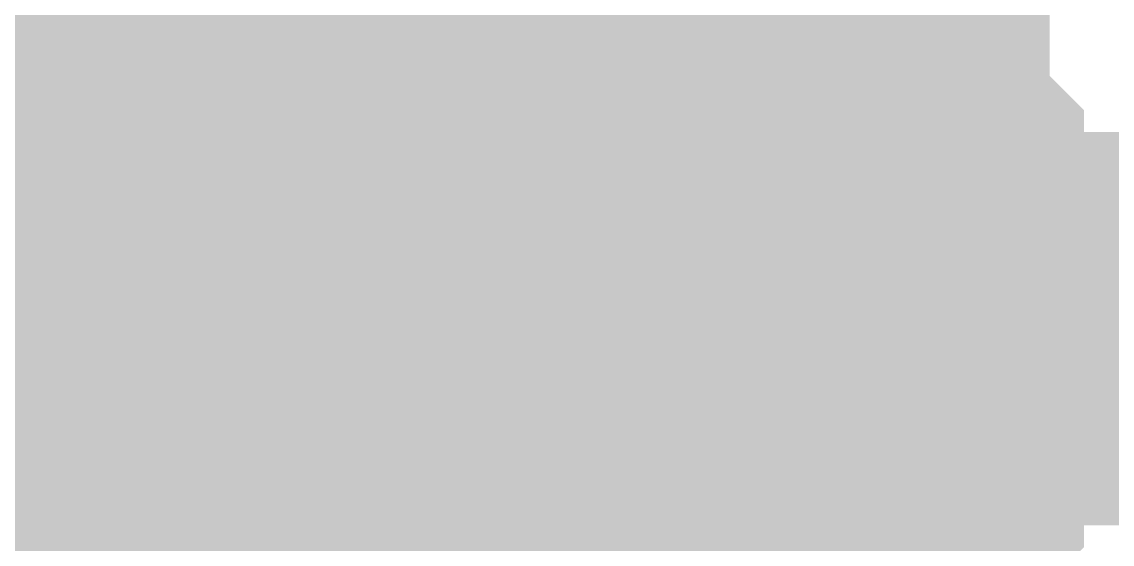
# Model space of a CAD drawing. Header units: inches. Extents: x 0 to 841, y 0 to 594.
# Drawn here: x 674.853 to 675.684, y 257.326 to 257.724 of the extents above; entities that cross this region are included whole.
import ezdxf

# ---------------------------------------------------------------- set-up
doc = ezdxf.new("R2010")
doc.units = ezdxf.units.IN
doc.layers.add('Sheet', color=255, linetype='Continuous')

msp = doc.modelspace()

# ---------------------------------------------------------------- linework, layer by layer
at = {"layer": 'Sheet'}
for points in [[(675.01591, 261.59308, 0.29972, 0.29972, 0), (675.01591, 257.49059, 0.29972, 0.29972, 0)], [(675.32948, 257.88254, 0.29972, 0.29972, 0), (675.35561, 257.85641, 0.29972, 0.29972, 0), (675.38174, 257.85641, 0.29972, 0.29972, 0), (675.38174, 257.83028, 0.29972, 0.29972, 0), (675.40787, 257.80415, 0.29972, 0.29972, 0), (675.40787, 257.80415, 0.29972, 0.29972, 0), (675.434, 257.77802, 0.29972, 0.29972, 0), (675.434, 257.75189, 0.29972, 0.29972, 0), (675.46014, 257.72576, 0.29972, 0.29972, 0), (675.46014, 257.69963, 0.29972, 0.29972, 0), (675.48627, 257.69963, 0.29972, 0.29972, 0), (675.48627, 257.6735, 0.29972, 0.29972, 0), (675.48627, 257.64737, 0.29972, 0.29972, 0), (675.48627, 257.62124, 0.29972, 0.29972, 0), (675.5124, 257.59511, 0.29972, 0.29972, 0), (675.5124, 257.56898, 0.29972, 0.29972, 0), (675.5124, 257.54285, 0.29972, 0.29972, 0), (675.5124, 257.51672, 0.29972, 0.29972, 0), (675.5124, 257.49059, 0.29972, 0.29972, 0)], [(675.32948, 257.88254, 0.29972, 0.29972, 0), (675.35561, 257.85641, 0.29972, 0.29972, 0), (675.38174, 257.85641, 0.29972, 0.29972, 0), (675.38174, 257.83028, 0.29972, 0.29972, 0), (675.40787, 257.80415, 0.29972, 0.29972, 0), (675.40787, 257.80415, 0.29972, 0.29972, 0), (675.434, 257.77802, 0.29972, 0.29972, 0), (675.434, 257.75189, 0.29972, 0.29972, 0), (675.46014, 257.72576, 0.29972, 0.29972, 0), (675.46014, 257.69963, 0.29972, 0.29972, 0), (675.48627, 257.69963, 0.29972, 0.29972, 0), (675.48627, 257.6735, 0.29972, 0.29972, 0), (675.48627, 257.64737, 0.29972, 0.29972, 0), (675.48627, 257.62124, 0.29972, 0.29972, 0), (675.5124, 257.59511, 0.29972, 0.29972, 0), (675.5124, 257.56898, 0.29972, 0.29972, 0), (675.5124, 257.54285, 0.29972, 0.29972, 0), (675.5124, 257.51672, 0.29972, 0.29972, 0), (675.5124, 257.49059, 0.29972, 0.29972, 0)], [(675.32948, 257.88254, 0.29972, 0.29972, 0), (675.35561, 257.85641, 0.29972, 0.29972, 0), (675.38174, 257.85641, 0.29972, 0.29972, 0), (675.38174, 257.83028, 0.29972, 0.29972, 0), (675.40787, 257.80415, 0.29972, 0.29972, 0), (675.40787, 257.80415, 0.29972, 0.29972, 0), (675.434, 257.77802, 0.29972, 0.29972, 0), (675.434, 257.75189, 0.29972, 0.29972, 0), (675.46014, 257.72576, 0.29972, 0.29972, 0), (675.46014, 257.69963, 0.29972, 0.29972, 0), (675.48627, 257.69963, 0.29972, 0.29972, 0), (675.48627, 257.6735, 0.29972, 0.29972, 0), (675.48627, 257.64737, 0.29972, 0.29972, 0), (675.48627, 257.62124, 0.29972, 0.29972, 0), (675.5124, 257.59511, 0.29972, 0.29972, 0), (675.5124, 257.56898, 0.29972, 0.29972, 0), (675.5124, 257.54285, 0.29972, 0.29972, 0), (675.5124, 257.51672, 0.29972, 0.29972, 0), (675.5124, 257.49059, 0.29972, 0.29972, 0)], [(675.32948, 257.88254, 0.29972, 0.29972, 0), (675.35561, 257.85641, 0.29972, 0.29972, 0), (675.38174, 257.85641, 0.29972, 0.29972, 0), (675.38174, 257.83028, 0.29972, 0.29972, 0), (675.40787, 257.80415, 0.29972, 0.29972, 0), (675.40787, 257.80415, 0.29972, 0.29972, 0), (675.434, 257.77802, 0.29972, 0.29972, 0), (675.434, 257.75189, 0.29972, 0.29972, 0), (675.46014, 257.72576, 0.29972, 0.29972, 0), (675.46014, 257.69963, 0.29972, 0.29972, 0), (675.48627, 257.69963, 0.29972, 0.29972, 0), (675.48627, 257.6735, 0.29972, 0.29972, 0), (675.48627, 257.64737, 0.29972, 0.29972, 0), (675.48627, 257.62124, 0.29972, 0.29972, 0), (675.5124, 257.59511, 0.29972, 0.29972, 0), (675.5124, 257.56898, 0.29972, 0.29972, 0), (675.5124, 257.54285, 0.29972, 0.29972, 0), (675.5124, 257.51672, 0.29972, 0.29972, 0), (675.5124, 257.49059, 0.29972, 0.29972, 0)], [(675.32948, 257.88254, 0.29972, 0.29972, 0), (675.35561, 257.85641, 0.29972, 0.29972, 0), (675.38174, 257.85641, 0.29972, 0.29972, 0), (675.38174, 257.83028, 0.29972, 0.29972, 0), (675.40787, 257.80415, 0.29972, 0.29972, 0), (675.40787, 257.80415, 0.29972, 0.29972, 0), (675.434, 257.77802, 0.29972, 0.29972, 0), (675.434, 257.75189, 0.29972, 0.29972, 0), (675.46014, 257.72576, 0.29972, 0.29972, 0), (675.46014, 257.69963, 0.29972, 0.29972, 0), (675.48627, 257.69963, 0.29972, 0.29972, 0), (675.48627, 257.6735, 0.29972, 0.29972, 0), (675.48627, 257.64737, 0.29972, 0.29972, 0), (675.48627, 257.62124, 0.29972, 0.29972, 0), (675.5124, 257.59511, 0.29972, 0.29972, 0), (675.5124, 257.56898, 0.29972, 0.29972, 0), (675.5124, 257.54285, 0.29972, 0.29972, 0), (675.5124, 257.51672, 0.29972, 0.29972, 0), (675.5124, 257.49059, 0.29972, 0.29972, 0)], [(675.32948, 257.88254, 0.29972, 0.29972, 0), (675.35561, 257.85641, 0.29972, 0.29972, 0), (675.38174, 257.85641, 0.29972, 0.29972, 0), (675.38174, 257.83028, 0.29972, 0.29972, 0), (675.40787, 257.80415, 0.29972, 0.29972, 0), (675.40787, 257.80415, 0.29972, 0.29972, 0), (675.434, 257.77802, 0.29972, 0.29972, 0), (675.434, 257.75189, 0.29972, 0.29972, 0), (675.46014, 257.72576, 0.29972, 0.29972, 0), (675.46014, 257.69963, 0.29972, 0.29972, 0), (675.48627, 257.69963, 0.29972, 0.29972, 0), (675.48627, 257.6735, 0.29972, 0.29972, 0), (675.48627, 257.64737, 0.29972, 0.29972, 0), (675.48627, 257.62124, 0.29972, 0.29972, 0), (675.5124, 257.59511, 0.29972, 0.29972, 0), (675.5124, 257.56898, 0.29972, 0.29972, 0), (675.5124, 257.54285, 0.29972, 0.29972, 0), (675.5124, 257.51672, 0.29972, 0.29972, 0), (675.5124, 257.49059, 0.29972, 0.29972, 0)], [(675.32948, 257.88254, 0.29972, 0.29972, 0), (675.35561, 257.85641, 0.29972, 0.29972, 0), (675.38174, 257.85641, 0.29972, 0.29972, 0), (675.38174, 257.83028, 0.29972, 0.29972, 0), (675.40787, 257.80415, 0.29972, 0.29972, 0), (675.40787, 257.80415, 0.29972, 0.29972, 0), (675.434, 257.77802, 0.29972, 0.29972, 0), (675.434, 257.75189, 0.29972, 0.29972, 0), (675.46014, 257.72576, 0.29972, 0.29972, 0), (675.46014, 257.69963, 0.29972, 0.29972, 0), (675.48627, 257.69963, 0.29972, 0.29972, 0), (675.48627, 257.6735, 0.29972, 0.29972, 0), (675.48627, 257.64737, 0.29972, 0.29972, 0), (675.48627, 257.62124, 0.29972, 0.29972, 0), (675.5124, 257.59511, 0.29972, 0.29972, 0), (675.5124, 257.56898, 0.29972, 0.29972, 0), (675.5124, 257.54285, 0.29972, 0.29972, 0), (675.5124, 257.51672, 0.29972, 0.29972, 0), (675.5124, 257.49059, 0.29972, 0.29972, 0)], [(675.434, 257.77802, 0.09906, 0.09906, 0), (675.434, 257.75189, 0.09906, 0.09906, 0), (675.46014, 257.72576, 0.09906, 0.09906, 0), (675.46014, 257.69963, 0.09906, 0.09906, 0), (675.48627, 257.69963, 0.09906, 0.09906, 0), (675.48627, 257.6735, 0.09906, 0.09906, 0), (675.48627, 257.64737, 0.09906, 0.09906, 0), (675.48627, 257.62124, 0.09906, 0.09906, 0), (675.5124, 257.59511, 0.09906, 0.09906, 0), (675.5124, 257.56898, 0.09906, 0.09906, 0), (675.5124, 257.54285, 0.09906, 0.09906, 0), (675.5124, 257.51672, 0.09906, 0.09906, 0), (675.5124, 257.49059, 0.09906, 0.09906, 0)], [(675.434, 257.77802, 0.09906, 0.09906, 0), (675.434, 257.75189, 0.09906, 0.09906, 0), (675.46014, 257.72576, 0.09906, 0.09906, 0), (675.46014, 257.69963, 0.09906, 0.09906, 0), (675.48627, 257.69963, 0.09906, 0.09906, 0), (675.48627, 257.6735, 0.09906, 0.09906, 0), (675.48627, 257.64737, 0.09906, 0.09906, 0), (675.48627, 257.62124, 0.09906, 0.09906, 0), (675.5124, 257.59511, 0.09906, 0.09906, 0), (675.5124, 257.56898, 0.09906, 0.09906, 0), (675.5124, 257.54285, 0.09906, 0.09906, 0), (675.5124, 257.51672, 0.09906, 0.09906, 0), (675.5124, 257.49059, 0.09906, 0.09906, 0)], [(675.434, 257.77802, 0.09906, 0.09906, 0), (675.434, 257.75189, 0.09906, 0.09906, 0), (675.46014, 257.72576, 0.09906, 0.09906, 0), (675.46014, 257.69963, 0.09906, 0.09906, 0), (675.48627, 257.69963, 0.09906, 0.09906, 0), (675.48627, 257.6735, 0.09906, 0.09906, 0), (675.48627, 257.64737, 0.09906, 0.09906, 0), (675.48627, 257.62124, 0.09906, 0.09906, 0), (675.5124, 257.59511, 0.09906, 0.09906, 0), (675.5124, 257.56898, 0.09906, 0.09906, 0), (675.5124, 257.54285, 0.09906, 0.09906, 0), (675.5124, 257.51672, 0.09906, 0.09906, 0), (675.5124, 257.49059, 0.09906, 0.09906, 0)], [(675.434, 257.77802, 0.09906, 0.09906, 0), (675.434, 257.75189, 0.09906, 0.09906, 0), (675.46014, 257.72576, 0.09906, 0.09906, 0), (675.46014, 257.69963, 0.09906, 0.09906, 0), (675.48627, 257.69963, 0.09906, 0.09906, 0), (675.48627, 257.6735, 0.09906, 0.09906, 0), (675.48627, 257.64737, 0.09906, 0.09906, 0), (675.48627, 257.62124, 0.09906, 0.09906, 0), (675.5124, 257.59511, 0.09906, 0.09906, 0), (675.5124, 257.56898, 0.09906, 0.09906, 0), (675.5124, 257.54285, 0.09906, 0.09906, 0), (675.5124, 257.51672, 0.09906, 0.09906, 0), (675.5124, 257.49059, 0.09906, 0.09906, 0)], [(675.434, 257.77802, 0.09906, 0.09906, 0), (675.434, 257.75189, 0.09906, 0.09906, 0), (675.46014, 257.72576, 0.09906, 0.09906, 0), (675.46014, 257.69963, 0.09906, 0.09906, 0), (675.48627, 257.69963, 0.09906, 0.09906, 0), (675.48627, 257.6735, 0.09906, 0.09906, 0), (675.48627, 257.64737, 0.09906, 0.09906, 0), (675.48627, 257.62124, 0.09906, 0.09906, 0), (675.5124, 257.59511, 0.09906, 0.09906, 0), (675.5124, 257.56898, 0.09906, 0.09906, 0), (675.5124, 257.54285, 0.09906, 0.09906, 0), (675.5124, 257.51672, 0.09906, 0.09906, 0), (675.5124, 257.49059, 0.09906, 0.09906, 0)], [(675.434, 257.77802, 0.09906, 0.09906, 0), (675.434, 257.75189, 0.09906, 0.09906, 0), (675.46014, 257.72576, 0.09906, 0.09906, 0), (675.46014, 257.69963, 0.09906, 0.09906, 0), (675.48627, 257.69963, 0.09906, 0.09906, 0), (675.48627, 257.6735, 0.09906, 0.09906, 0), (675.48627, 257.64737, 0.09906, 0.09906, 0), (675.48627, 257.62124, 0.09906, 0.09906, 0), (675.5124, 257.59511, 0.09906, 0.09906, 0), (675.5124, 257.56898, 0.09906, 0.09906, 0), (675.5124, 257.54285, 0.09906, 0.09906, 0), (675.5124, 257.51672, 0.09906, 0.09906, 0), (675.5124, 257.49059, 0.09906, 0.09906, 0)], [(675.434, 257.77802, 0.09906, 0.09906, 0), (675.434, 257.75189, 0.09906, 0.09906, 0), (675.46014, 257.72576, 0.09906, 0.09906, 0), (675.46014, 257.69963, 0.09906, 0.09906, 0), (675.48627, 257.69963, 0.09906, 0.09906, 0), (675.48627, 257.6735, 0.09906, 0.09906, 0), (675.48627, 257.64737, 0.09906, 0.09906, 0), (675.48627, 257.62124, 0.09906, 0.09906, 0), (675.5124, 257.59511, 0.09906, 0.09906, 0), (675.5124, 257.56898, 0.09906, 0.09906, 0), (675.5124, 257.54285, 0.09906, 0.09906, 0), (675.5124, 257.51672, 0.09906, 0.09906, 0), (675.5124, 257.49059, 0.09906, 0.09906, 0)], [(675.01591, 257.49059, 0.29972, 0.29972, 0), (675.01591, 254.95592, 0.29972, 0.29972, 0)], [(695.00612, 257.49059, 0.29972, 0.29972, 0), (690.0151, 257.49059, 0.29972, 0.29972, 0), (675.01591, 257.49059, 0.29972, 0.29972, 0)], [(675.5124, 257.49059, 0.29972, 0.29972, 0), (675.5124, 257.46446, 0.29972, 0.29972, 0), (675.5124, 257.43833, 0.29972, 0.29972, 0), (675.5124, 257.41219, 0.29972, 0.29972, 0), (675.5124, 257.38606, 0.29972, 0.29972, 0), (675.48627, 257.35993, 0.29972, 0.29972, 0), (675.48627, 257.3338, 0.29972, 0.29972, 0), (675.48627, 257.30767, 0.29972, 0.29972, 0), (675.48627, 257.28154, 0.29972, 0.29972, 0), (675.46014, 257.25541, 0.29972, 0.29972, 0), (675.46014, 257.22928, 0.29972, 0.29972, 0), (675.434, 257.22928, 0.29972, 0.29972, 0), (675.434, 257.20315, 0.29972, 0.29972, 0), (675.40787, 257.17702, 0.29972, 0.29972, 0), (675.40787, 257.15089, 0.29972, 0.29972, 0)], [(675.5124, 257.49059, 0.29972, 0.29972, 0), (675.5124, 257.46446, 0.29972, 0.29972, 0), (675.5124, 257.43833, 0.29972, 0.29972, 0), (675.5124, 257.41219, 0.29972, 0.29972, 0), (675.5124, 257.38606, 0.29972, 0.29972, 0), (675.48627, 257.35993, 0.29972, 0.29972, 0), (675.48627, 257.3338, 0.29972, 0.29972, 0), (675.48627, 257.30767, 0.29972, 0.29972, 0), (675.48627, 257.28154, 0.29972, 0.29972, 0), (675.46014, 257.25541, 0.29972, 0.29972, 0), (675.46014, 257.22928, 0.29972, 0.29972, 0), (675.434, 257.22928, 0.29972, 0.29972, 0), (675.434, 257.20315, 0.29972, 0.29972, 0), (675.40787, 257.17702, 0.29972, 0.29972, 0), (675.40787, 257.15089, 0.29972, 0.29972, 0)], [(675.5124, 257.49059, 0.29972, 0.29972, 0), (675.5124, 257.46446, 0.29972, 0.29972, 0), (675.5124, 257.43833, 0.29972, 0.29972, 0), (675.5124, 257.41219, 0.29972, 0.29972, 0), (675.5124, 257.38606, 0.29972, 0.29972, 0), (675.48627, 257.35993, 0.29972, 0.29972, 0), (675.48627, 257.3338, 0.29972, 0.29972, 0), (675.48627, 257.30767, 0.29972, 0.29972, 0), (675.48627, 257.28154, 0.29972, 0.29972, 0), (675.46014, 257.25541, 0.29972, 0.29972, 0), (675.46014, 257.22928, 0.29972, 0.29972, 0), (675.434, 257.22928, 0.29972, 0.29972, 0), (675.434, 257.20315, 0.29972, 0.29972, 0), (675.40787, 257.17702, 0.29972, 0.29972, 0), (675.40787, 257.15089, 0.29972, 0.29972, 0)], [(675.5124, 257.49059, 0.29972, 0.29972, 0), (675.5124, 257.46446, 0.29972, 0.29972, 0), (675.5124, 257.43833, 0.29972, 0.29972, 0), (675.5124, 257.41219, 0.29972, 0.29972, 0), (675.5124, 257.38606, 0.29972, 0.29972, 0), (675.48627, 257.35993, 0.29972, 0.29972, 0), (675.48627, 257.3338, 0.29972, 0.29972, 0), (675.48627, 257.30767, 0.29972, 0.29972, 0), (675.48627, 257.28154, 0.29972, 0.29972, 0), (675.46014, 257.25541, 0.29972, 0.29972, 0), (675.46014, 257.22928, 0.29972, 0.29972, 0), (675.434, 257.22928, 0.29972, 0.29972, 0), (675.434, 257.20315, 0.29972, 0.29972, 0), (675.40787, 257.17702, 0.29972, 0.29972, 0), (675.40787, 257.15089, 0.29972, 0.29972, 0)], [(675.5124, 257.49059, 0.29972, 0.29972, 0), (675.5124, 257.46446, 0.29972, 0.29972, 0), (675.5124, 257.43833, 0.29972, 0.29972, 0), (675.5124, 257.41219, 0.29972, 0.29972, 0), (675.5124, 257.38606, 0.29972, 0.29972, 0), (675.48627, 257.35993, 0.29972, 0.29972, 0), (675.48627, 257.3338, 0.29972, 0.29972, 0), (675.48627, 257.30767, 0.29972, 0.29972, 0), (675.48627, 257.28154, 0.29972, 0.29972, 0), (675.46014, 257.25541, 0.29972, 0.29972, 0), (675.46014, 257.22928, 0.29972, 0.29972, 0), (675.434, 257.22928, 0.29972, 0.29972, 0), (675.434, 257.20315, 0.29972, 0.29972, 0), (675.40787, 257.17702, 0.29972, 0.29972, 0), (675.40787, 257.15089, 0.29972, 0.29972, 0)], [(675.5124, 257.49059, 0.29972, 0.29972, 0), (675.5124, 257.46446, 0.29972, 0.29972, 0), (675.5124, 257.43833, 0.29972, 0.29972, 0), (675.5124, 257.41219, 0.29972, 0.29972, 0), (675.5124, 257.38606, 0.29972, 0.29972, 0), (675.48627, 257.35993, 0.29972, 0.29972, 0), (675.48627, 257.3338, 0.29972, 0.29972, 0), (675.48627, 257.30767, 0.29972, 0.29972, 0), (675.48627, 257.28154, 0.29972, 0.29972, 0), (675.46014, 257.25541, 0.29972, 0.29972, 0), (675.46014, 257.22928, 0.29972, 0.29972, 0), (675.434, 257.22928, 0.29972, 0.29972, 0), (675.434, 257.20315, 0.29972, 0.29972, 0), (675.40787, 257.17702, 0.29972, 0.29972, 0), (675.40787, 257.15089, 0.29972, 0.29972, 0)], [(675.5124, 257.49059, 0.29972, 0.29972, 0), (675.5124, 257.46446, 0.29972, 0.29972, 0), (675.5124, 257.43833, 0.29972, 0.29972, 0), (675.5124, 257.41219, 0.29972, 0.29972, 0), (675.5124, 257.38606, 0.29972, 0.29972, 0), (675.48627, 257.35993, 0.29972, 0.29972, 0), (675.48627, 257.3338, 0.29972, 0.29972, 0), (675.48627, 257.30767, 0.29972, 0.29972, 0), (675.48627, 257.28154, 0.29972, 0.29972, 0), (675.46014, 257.25541, 0.29972, 0.29972, 0), (675.46014, 257.22928, 0.29972, 0.29972, 0), (675.434, 257.22928, 0.29972, 0.29972, 0), (675.434, 257.20315, 0.29972, 0.29972, 0), (675.40787, 257.17702, 0.29972, 0.29972, 0), (675.40787, 257.15089, 0.29972, 0.29972, 0)], [(675.5124, 257.49059, 0.29972, 0.29972, 0), (675.5124, 257.49059, 0.29972, 0.29972, 0), (675.5124, 257.49059, 0.29972, 0.29972, 0), (675.5124, 257.49059, 0.29972, 0.29972, 0), (675.5124, 257.49059, 0.29972, 0.29972, 0), (675.5124, 257.49059, 0.29972, 0.29972, 0), (675.5124, 257.49059, 0.29972, 0.29972, 0), (675.5124, 257.49059, 0.29972, 0.29972, 0), (675.5124, 257.49059, 0.29972, 0.29972, 0), (675.5124, 257.49059, 0.29972, 0.29972, 0), (675.5124, 257.49059, 0.29972, 0.29972, 0), (675.5124, 257.49059, 0.29972, 0.29972, 0), (675.5124, 257.49059, 0.29972, 0.29972, 0), (675.5124, 257.49059, 0.29972, 0.29972, 0), (675.5124, 257.49059, 0.29972, 0.29972, 0), (675.5124, 257.49059, 0.29972, 0.29972, 0), (675.5124, 257.49059, 0.29972, 0.29972, 0), (675.5124, 257.49059, 0.29972, 0.29972, 0), (675.5124, 257.49059, 0.29972, 0.29972, 0), (675.5124, 257.49059, 0.29972, 0.29972, 0), (675.5124, 257.49059, 0.29972, 0.29972, 0), (675.5124, 257.49059, 0.29972, 0.29972, 0), (675.5124, 257.49059, 0.29972, 0.29972, 0), (675.5124, 257.49059, 0.29972, 0.29972, 0), (675.5124, 257.49059, 0.29972, 0.29972, 0), (675.5124, 257.49059, 0.29972, 0.29972, 0), (675.5124, 257.49059, 0.29972, 0.29972, 0), (675.5124, 257.49059, 0.29972, 0.29972, 0), (675.5124, 257.49059, 0.29972, 0.29972, 0), (675.5124, 257.49059, 0.29972, 0.29972, 0), (675.5124, 257.49059, 0.29972, 0.29972, 0), (675.5124, 257.49059, 0.29972, 0.29972, 0), (675.5124, 257.49059, 0.29972, 0.29972, 0)], [(675.5124, 257.49059, 0.29972, 0.29972, 0), (675.5124, 257.49059, 0.29972, 0.29972, 0)], [(675.5124, 257.49059, 0.29972, 0.29972, 0), (675.5124, 257.49059, 0.29972, 0.29972, 0), (675.5124, 257.49059, 0.29972, 0.29972, 0), (675.5124, 257.49059, 0.29972, 0.29972, 0), (675.5124, 257.49059, 0.29972, 0.29972, 0), (675.5124, 257.49059, 0.29972, 0.29972, 0), (675.5124, 257.49059, 0.29972, 0.29972, 0), (675.5124, 257.49059, 0.29972, 0.29972, 0), (675.5124, 257.49059, 0.29972, 0.29972, 0), (675.5124, 257.49059, 0.29972, 0.29972, 0), (675.5124, 257.49059, 0.29972, 0.29972, 0), (675.5124, 257.49059, 0.29972, 0.29972, 0), (675.5124, 257.49059, 0.29972, 0.29972, 0), (675.5124, 257.49059, 0.29972, 0.29972, 0), (675.5124, 257.49059, 0.29972, 0.29972, 0), (675.5124, 257.49059, 0.29972, 0.29972, 0), (675.5124, 257.49059, 0.29972, 0.29972, 0), (675.5124, 257.49059, 0.29972, 0.29972, 0), (675.5124, 257.49059, 0.29972, 0.29972, 0), (675.5124, 257.49059, 0.29972, 0.29972, 0), (675.5124, 257.49059, 0.29972, 0.29972, 0), (675.5124, 257.49059, 0.29972, 0.29972, 0), (675.5124, 257.49059, 0.29972, 0.29972, 0), (675.5124, 257.49059, 0.29972, 0.29972, 0), (675.5124, 257.49059, 0.29972, 0.29972, 0), (675.5124, 257.49059, 0.29972, 0.29972, 0), (675.5124, 257.49059, 0.29972, 0.29972, 0), (675.5124, 257.49059, 0.29972, 0.29972, 0), (675.5124, 257.49059, 0.29972, 0.29972, 0), (675.5124, 257.49059, 0.29972, 0.29972, 0), (675.5124, 257.49059, 0.29972, 0.29972, 0), (675.5124, 257.49059, 0.29972, 0.29972, 0), (675.5124, 257.49059, 0.29972, 0.29972, 0)], [(675.5124, 257.49059, 0.29972, 0.29972, 0), (675.5124, 257.49059, 0.29972, 0.29972, 0)], [(675.5124, 257.49059, 0.29972, 0.29972, 0), (675.5124, 257.49059, 0.29972, 0.29972, 0), (675.5124, 257.49059, 0.29972, 0.29972, 0), (675.5124, 257.49059, 0.29972, 0.29972, 0), (675.5124, 257.49059, 0.29972, 0.29972, 0), (675.5124, 257.49059, 0.29972, 0.29972, 0), (675.5124, 257.49059, 0.29972, 0.29972, 0), (675.5124, 257.49059, 0.29972, 0.29972, 0), (675.5124, 257.49059, 0.29972, 0.29972, 0), (675.5124, 257.49059, 0.29972, 0.29972, 0), (675.5124, 257.49059, 0.29972, 0.29972, 0), (675.5124, 257.49059, 0.29972, 0.29972, 0), (675.5124, 257.49059, 0.29972, 0.29972, 0), (675.5124, 257.49059, 0.29972, 0.29972, 0), (675.5124, 257.49059, 0.29972, 0.29972, 0), (675.5124, 257.49059, 0.29972, 0.29972, 0), (675.5124, 257.49059, 0.29972, 0.29972, 0), (675.5124, 257.49059, 0.29972, 0.29972, 0), (675.5124, 257.49059, 0.29972, 0.29972, 0), (675.5124, 257.49059, 0.29972, 0.29972, 0), (675.5124, 257.49059, 0.29972, 0.29972, 0), (675.5124, 257.49059, 0.29972, 0.29972, 0), (675.5124, 257.49059, 0.29972, 0.29972, 0), (675.5124, 257.49059, 0.29972, 0.29972, 0), (675.5124, 257.49059, 0.29972, 0.29972, 0), (675.5124, 257.49059, 0.29972, 0.29972, 0), (675.5124, 257.49059, 0.29972, 0.29972, 0), (675.5124, 257.49059, 0.29972, 0.29972, 0), (675.5124, 257.49059, 0.29972, 0.29972, 0), (675.5124, 257.49059, 0.29972, 0.29972, 0), (675.5124, 257.49059, 0.29972, 0.29972, 0), (675.5124, 257.49059, 0.29972, 0.29972, 0), (675.5124, 257.49059, 0.29972, 0.29972, 0)], [(675.5124, 257.49059, 0.29972, 0.29972, 0), (675.5124, 257.49059, 0.29972, 0.29972, 0)], [(675.5124, 257.49059, 0.29972, 0.29972, 0), (675.5124, 257.49059, 0.29972, 0.29972, 0), (675.5124, 257.49059, 0.29972, 0.29972, 0), (675.5124, 257.49059, 0.29972, 0.29972, 0), (675.5124, 257.49059, 0.29972, 0.29972, 0), (675.5124, 257.49059, 0.29972, 0.29972, 0), (675.5124, 257.49059, 0.29972, 0.29972, 0), (675.5124, 257.49059, 0.29972, 0.29972, 0), (675.5124, 257.49059, 0.29972, 0.29972, 0), (675.5124, 257.49059, 0.29972, 0.29972, 0), (675.5124, 257.49059, 0.29972, 0.29972, 0), (675.5124, 257.49059, 0.29972, 0.29972, 0), (675.5124, 257.49059, 0.29972, 0.29972, 0), (675.5124, 257.49059, 0.29972, 0.29972, 0), (675.5124, 257.49059, 0.29972, 0.29972, 0), (675.5124, 257.49059, 0.29972, 0.29972, 0), (675.5124, 257.49059, 0.29972, 0.29972, 0), (675.5124, 257.49059, 0.29972, 0.29972, 0), (675.5124, 257.49059, 0.29972, 0.29972, 0), (675.5124, 257.49059, 0.29972, 0.29972, 0), (675.5124, 257.49059, 0.29972, 0.29972, 0), (675.5124, 257.49059, 0.29972, 0.29972, 0), (675.5124, 257.49059, 0.29972, 0.29972, 0), (675.5124, 257.49059, 0.29972, 0.29972, 0), (675.5124, 257.49059, 0.29972, 0.29972, 0), (675.5124, 257.49059, 0.29972, 0.29972, 0), (675.5124, 257.49059, 0.29972, 0.29972, 0), (675.5124, 257.49059, 0.29972, 0.29972, 0), (675.5124, 257.49059, 0.29972, 0.29972, 0), (675.5124, 257.49059, 0.29972, 0.29972, 0), (675.5124, 257.49059, 0.29972, 0.29972, 0), (675.5124, 257.49059, 0.29972, 0.29972, 0), (675.5124, 257.49059, 0.29972, 0.29972, 0)], [(675.5124, 257.49059, 0.29972, 0.29972, 0), (675.5124, 257.49059, 0.29972, 0.29972, 0)], [(675.5124, 257.49059, 0.29972, 0.29972, 0), (675.5124, 257.49059, 0.29972, 0.29972, 0), (675.5124, 257.49059, 0.29972, 0.29972, 0), (675.5124, 257.49059, 0.29972, 0.29972, 0), (675.5124, 257.49059, 0.29972, 0.29972, 0), (675.5124, 257.49059, 0.29972, 0.29972, 0), (675.5124, 257.49059, 0.29972, 0.29972, 0), (675.5124, 257.49059, 0.29972, 0.29972, 0), (675.5124, 257.49059, 0.29972, 0.29972, 0), (675.5124, 257.49059, 0.29972, 0.29972, 0), (675.5124, 257.49059, 0.29972, 0.29972, 0), (675.5124, 257.49059, 0.29972, 0.29972, 0), (675.5124, 257.49059, 0.29972, 0.29972, 0), (675.5124, 257.49059, 0.29972, 0.29972, 0), (675.5124, 257.49059, 0.29972, 0.29972, 0), (675.5124, 257.49059, 0.29972, 0.29972, 0), (675.5124, 257.49059, 0.29972, 0.29972, 0), (675.5124, 257.49059, 0.29972, 0.29972, 0), (675.5124, 257.49059, 0.29972, 0.29972, 0), (675.5124, 257.49059, 0.29972, 0.29972, 0), (675.5124, 257.49059, 0.29972, 0.29972, 0), (675.5124, 257.49059, 0.29972, 0.29972, 0), (675.5124, 257.49059, 0.29972, 0.29972, 0), (675.5124, 257.49059, 0.29972, 0.29972, 0), (675.5124, 257.49059, 0.29972, 0.29972, 0), (675.5124, 257.49059, 0.29972, 0.29972, 0), (675.5124, 257.49059, 0.29972, 0.29972, 0), (675.5124, 257.49059, 0.29972, 0.29972, 0), (675.5124, 257.49059, 0.29972, 0.29972, 0), (675.5124, 257.49059, 0.29972, 0.29972, 0), (675.5124, 257.49059, 0.29972, 0.29972, 0), (675.5124, 257.49059, 0.29972, 0.29972, 0), (675.5124, 257.49059, 0.29972, 0.29972, 0)], [(675.5124, 257.49059, 0.29972, 0.29972, 0), (675.5124, 257.49059, 0.29972, 0.29972, 0)], [(675.5124, 257.49059, 0.29972, 0.29972, 0), (675.5124, 257.49059, 0.29972, 0.29972, 0), (675.5124, 257.49059, 0.29972, 0.29972, 0), (675.5124, 257.49059, 0.29972, 0.29972, 0), (675.5124, 257.49059, 0.29972, 0.29972, 0), (675.5124, 257.49059, 0.29972, 0.29972, 0), (675.5124, 257.49059, 0.29972, 0.29972, 0), (675.5124, 257.49059, 0.29972, 0.29972, 0), (675.5124, 257.49059, 0.29972, 0.29972, 0), (675.5124, 257.49059, 0.29972, 0.29972, 0), (675.5124, 257.49059, 0.29972, 0.29972, 0), (675.5124, 257.49059, 0.29972, 0.29972, 0), (675.5124, 257.49059, 0.29972, 0.29972, 0), (675.5124, 257.49059, 0.29972, 0.29972, 0), (675.5124, 257.49059, 0.29972, 0.29972, 0), (675.5124, 257.49059, 0.29972, 0.29972, 0), (675.5124, 257.49059, 0.29972, 0.29972, 0), (675.5124, 257.49059, 0.29972, 0.29972, 0), (675.5124, 257.49059, 0.29972, 0.29972, 0), (675.5124, 257.49059, 0.29972, 0.29972, 0), (675.5124, 257.49059, 0.29972, 0.29972, 0), (675.5124, 257.49059, 0.29972, 0.29972, 0), (675.5124, 257.49059, 0.29972, 0.29972, 0), (675.5124, 257.49059, 0.29972, 0.29972, 0), (675.5124, 257.49059, 0.29972, 0.29972, 0), (675.5124, 257.49059, 0.29972, 0.29972, 0), (675.5124, 257.49059, 0.29972, 0.29972, 0), (675.5124, 257.49059, 0.29972, 0.29972, 0), (675.5124, 257.49059, 0.29972, 0.29972, 0), (675.5124, 257.49059, 0.29972, 0.29972, 0), (675.5124, 257.49059, 0.29972, 0.29972, 0), (675.5124, 257.49059, 0.29972, 0.29972, 0), (675.5124, 257.49059, 0.29972, 0.29972, 0)], [(675.5124, 257.49059, 0.29972, 0.29972, 0), (675.5124, 257.49059, 0.29972, 0.29972, 0)], [(675.5124, 257.49059, 0.29972, 0.29972, 0), (675.5124, 257.49059, 0.29972, 0.29972, 0), (675.5124, 257.49059, 0.29972, 0.29972, 0), (675.5124, 257.49059, 0.29972, 0.29972, 0), (675.5124, 257.49059, 0.29972, 0.29972, 0), (675.5124, 257.49059, 0.29972, 0.29972, 0), (675.5124, 257.49059, 0.29972, 0.29972, 0), (675.5124, 257.49059, 0.29972, 0.29972, 0), (675.5124, 257.49059, 0.29972, 0.29972, 0), (675.5124, 257.49059, 0.29972, 0.29972, 0), (675.5124, 257.49059, 0.29972, 0.29972, 0), (675.5124, 257.49059, 0.29972, 0.29972, 0), (675.5124, 257.49059, 0.29972, 0.29972, 0), (675.5124, 257.49059, 0.29972, 0.29972, 0), (675.5124, 257.49059, 0.29972, 0.29972, 0), (675.5124, 257.49059, 0.29972, 0.29972, 0), (675.5124, 257.49059, 0.29972, 0.29972, 0), (675.5124, 257.49059, 0.29972, 0.29972, 0), (675.5124, 257.49059, 0.29972, 0.29972, 0), (675.5124, 257.49059, 0.29972, 0.29972, 0), (675.5124, 257.49059, 0.29972, 0.29972, 0), (675.5124, 257.49059, 0.29972, 0.29972, 0), (675.5124, 257.49059, 0.29972, 0.29972, 0), (675.5124, 257.49059, 0.29972, 0.29972, 0), (675.5124, 257.49059, 0.29972, 0.29972, 0), (675.5124, 257.49059, 0.29972, 0.29972, 0), (675.5124, 257.49059, 0.29972, 0.29972, 0), (675.5124, 257.49059, 0.29972, 0.29972, 0), (675.5124, 257.49059, 0.29972, 0.29972, 0), (675.5124, 257.49059, 0.29972, 0.29972, 0), (675.5124, 257.49059, 0.29972, 0.29972, 0), (675.5124, 257.49059, 0.29972, 0.29972, 0), (675.5124, 257.49059, 0.29972, 0.29972, 0)], [(675.5124, 257.49059, 0.29972, 0.29972, 0), (675.5124, 257.49059, 0.29972, 0.29972, 0)], [(675.5124, 257.49059, 0.09906, 0.09906, 0), (675.5124, 257.46446, 0.09906, 0.09906, 0), (675.5124, 257.43833, 0.09906, 0.09906, 0), (675.5124, 257.41219, 0.09906, 0.09906, 0), (675.5124, 257.38606, 0.09906, 0.09906, 0), (675.48627, 257.35993, 0.09906, 0.09906, 0), (675.48627, 257.3338, 0.09906, 0.09906, 0), (675.48627, 257.30767, 0.09906, 0.09906, 0), (675.48627, 257.28154, 0.09906, 0.09906, 0), (675.46014, 257.25541, 0.09906, 0.09906, 0)], [(675.5124, 257.49059, 0.09906, 0.09906, 0), (675.5124, 257.46446, 0.09906, 0.09906, 0), (675.5124, 257.43833, 0.09906, 0.09906, 0), (675.5124, 257.41219, 0.09906, 0.09906, 0), (675.5124, 257.38606, 0.09906, 0.09906, 0), (675.48627, 257.35993, 0.09906, 0.09906, 0), (675.48627, 257.3338, 0.09906, 0.09906, 0), (675.48627, 257.30767, 0.09906, 0.09906, 0), (675.48627, 257.28154, 0.09906, 0.09906, 0), (675.46014, 257.25541, 0.09906, 0.09906, 0)], [(675.5124, 257.49059, 0.09906, 0.09906, 0), (675.5124, 257.46446, 0.09906, 0.09906, 0), (675.5124, 257.43833, 0.09906, 0.09906, 0), (675.5124, 257.41219, 0.09906, 0.09906, 0), (675.5124, 257.38606, 0.09906, 0.09906, 0), (675.48627, 257.35993, 0.09906, 0.09906, 0), (675.48627, 257.3338, 0.09906, 0.09906, 0), (675.48627, 257.30767, 0.09906, 0.09906, 0), (675.48627, 257.28154, 0.09906, 0.09906, 0), (675.46014, 257.25541, 0.09906, 0.09906, 0)], [(675.5124, 257.49059, 0.09906, 0.09906, 0), (675.5124, 257.46446, 0.09906, 0.09906, 0), (675.5124, 257.43833, 0.09906, 0.09906, 0), (675.5124, 257.41219, 0.09906, 0.09906, 0), (675.5124, 257.38606, 0.09906, 0.09906, 0), (675.48627, 257.35993, 0.09906, 0.09906, 0), (675.48627, 257.3338, 0.09906, 0.09906, 0), (675.48627, 257.30767, 0.09906, 0.09906, 0), (675.48627, 257.28154, 0.09906, 0.09906, 0), (675.46014, 257.25541, 0.09906, 0.09906, 0)], [(675.5124, 257.49059, 0.09906, 0.09906, 0), (675.5124, 257.46446, 0.09906, 0.09906, 0), (675.5124, 257.43833, 0.09906, 0.09906, 0), (675.5124, 257.41219, 0.09906, 0.09906, 0), (675.5124, 257.38606, 0.09906, 0.09906, 0), (675.48627, 257.35993, 0.09906, 0.09906, 0), (675.48627, 257.3338, 0.09906, 0.09906, 0), (675.48627, 257.30767, 0.09906, 0.09906, 0), (675.48627, 257.28154, 0.09906, 0.09906, 0), (675.46014, 257.25541, 0.09906, 0.09906, 0)], [(675.5124, 257.49059, 0.09906, 0.09906, 0), (675.5124, 257.46446, 0.09906, 0.09906, 0), (675.5124, 257.43833, 0.09906, 0.09906, 0), (675.5124, 257.41219, 0.09906, 0.09906, 0), (675.5124, 257.38606, 0.09906, 0.09906, 0), (675.48627, 257.35993, 0.09906, 0.09906, 0), (675.48627, 257.3338, 0.09906, 0.09906, 0), (675.48627, 257.30767, 0.09906, 0.09906, 0), (675.48627, 257.28154, 0.09906, 0.09906, 0), (675.46014, 257.25541, 0.09906, 0.09906, 0)], [(675.5124, 257.49059, 0.09906, 0.09906, 0), (675.5124, 257.46446, 0.09906, 0.09906, 0), (675.5124, 257.43833, 0.09906, 0.09906, 0), (675.5124, 257.41219, 0.09906, 0.09906, 0), (675.5124, 257.38606, 0.09906, 0.09906, 0), (675.48627, 257.35993, 0.09906, 0.09906, 0), (675.48627, 257.3338, 0.09906, 0.09906, 0), (675.48627, 257.30767, 0.09906, 0.09906, 0), (675.48627, 257.28154, 0.09906, 0.09906, 0), (675.46014, 257.25541, 0.09906, 0.09906, 0)], [(675.5124, 257.49059, 0.09906, 0.09906, 0), (675.5124, 257.49059, 0.09906, 0.09906, 0), (675.5124, 257.49059, 0.09906, 0.09906, 0), (675.5124, 257.49059, 0.09906, 0.09906, 0), (675.5124, 257.49059, 0.09906, 0.09906, 0), (675.5124, 257.49059, 0.09906, 0.09906, 0), (675.5124, 257.49059, 0.09906, 0.09906, 0), (675.5124, 257.49059, 0.09906, 0.09906, 0), (675.5124, 257.49059, 0.09906, 0.09906, 0), (675.5124, 257.49059, 0.09906, 0.09906, 0), (675.5124, 257.49059, 0.09906, 0.09906, 0), (675.5124, 257.49059, 0.09906, 0.09906, 0), (675.5124, 257.49059, 0.09906, 0.09906, 0), (675.5124, 257.49059, 0.09906, 0.09906, 0), (675.5124, 257.49059, 0.09906, 0.09906, 0), (675.5124, 257.49059, 0.09906, 0.09906, 0), (675.5124, 257.49059, 0.09906, 0.09906, 0), (675.5124, 257.49059, 0.09906, 0.09906, 0), (675.5124, 257.49059, 0.09906, 0.09906, 0), (675.5124, 257.49059, 0.09906, 0.09906, 0), (675.5124, 257.49059, 0.09906, 0.09906, 0), (675.5124, 257.49059, 0.09906, 0.09906, 0), (675.5124, 257.49059, 0.09906, 0.09906, 0), (675.5124, 257.49059, 0.09906, 0.09906, 0), (675.5124, 257.49059, 0.09906, 0.09906, 0), (675.5124, 257.49059, 0.09906, 0.09906, 0), (675.5124, 257.49059, 0.09906, 0.09906, 0), (675.5124, 257.49059, 0.09906, 0.09906, 0), (675.5124, 257.49059, 0.09906, 0.09906, 0), (675.5124, 257.49059, 0.09906, 0.09906, 0), (675.5124, 257.49059, 0.09906, 0.09906, 0), (675.5124, 257.49059, 0.09906, 0.09906, 0), (675.5124, 257.49059, 0.09906, 0.09906, 0)], [(675.5124, 257.49059, 0.09906, 0.09906, 0), (675.5124, 257.49059, 0.09906, 0.09906, 0)], [(675.5124, 257.49059, 0.09906, 0.09906, 0), (675.5124, 257.49059, 0.09906, 0.09906, 0), (675.5124, 257.49059, 0.09906, 0.09906, 0), (675.5124, 257.49059, 0.09906, 0.09906, 0), (675.5124, 257.49059, 0.09906, 0.09906, 0), (675.5124, 257.49059, 0.09906, 0.09906, 0), (675.5124, 257.49059, 0.09906, 0.09906, 0), (675.5124, 257.49059, 0.09906, 0.09906, 0), (675.5124, 257.49059, 0.09906, 0.09906, 0), (675.5124, 257.49059, 0.09906, 0.09906, 0), (675.5124, 257.49059, 0.09906, 0.09906, 0), (675.5124, 257.49059, 0.09906, 0.09906, 0), (675.5124, 257.49059, 0.09906, 0.09906, 0), (675.5124, 257.49059, 0.09906, 0.09906, 0), (675.5124, 257.49059, 0.09906, 0.09906, 0), (675.5124, 257.49059, 0.09906, 0.09906, 0), (675.5124, 257.49059, 0.09906, 0.09906, 0), (675.5124, 257.49059, 0.09906, 0.09906, 0), (675.5124, 257.49059, 0.09906, 0.09906, 0), (675.5124, 257.49059, 0.09906, 0.09906, 0), (675.5124, 257.49059, 0.09906, 0.09906, 0), (675.5124, 257.49059, 0.09906, 0.09906, 0), (675.5124, 257.49059, 0.09906, 0.09906, 0), (675.5124, 257.49059, 0.09906, 0.09906, 0), (675.5124, 257.49059, 0.09906, 0.09906, 0), (675.5124, 257.49059, 0.09906, 0.09906, 0), (675.5124, 257.49059, 0.09906, 0.09906, 0), (675.5124, 257.49059, 0.09906, 0.09906, 0), (675.5124, 257.49059, 0.09906, 0.09906, 0), (675.5124, 257.49059, 0.09906, 0.09906, 0), (675.5124, 257.49059, 0.09906, 0.09906, 0), (675.5124, 257.49059, 0.09906, 0.09906, 0), (675.5124, 257.49059, 0.09906, 0.09906, 0)], [(675.5124, 257.49059, 0.09906, 0.09906, 0), (675.5124, 257.49059, 0.09906, 0.09906, 0)], [(675.5124, 257.49059, 0.09906, 0.09906, 0), (675.5124, 257.49059, 0.09906, 0.09906, 0), (675.5124, 257.49059, 0.09906, 0.09906, 0), (675.5124, 257.49059, 0.09906, 0.09906, 0), (675.5124, 257.49059, 0.09906, 0.09906, 0), (675.5124, 257.49059, 0.09906, 0.09906, 0), (675.5124, 257.49059, 0.09906, 0.09906, 0), (675.5124, 257.49059, 0.09906, 0.09906, 0), (675.5124, 257.49059, 0.09906, 0.09906, 0), (675.5124, 257.49059, 0.09906, 0.09906, 0), (675.5124, 257.49059, 0.09906, 0.09906, 0), (675.5124, 257.49059, 0.09906, 0.09906, 0), (675.5124, 257.49059, 0.09906, 0.09906, 0), (675.5124, 257.49059, 0.09906, 0.09906, 0), (675.5124, 257.49059, 0.09906, 0.09906, 0), (675.5124, 257.49059, 0.09906, 0.09906, 0), (675.5124, 257.49059, 0.09906, 0.09906, 0), (675.5124, 257.49059, 0.09906, 0.09906, 0), (675.5124, 257.49059, 0.09906, 0.09906, 0), (675.5124, 257.49059, 0.09906, 0.09906, 0), (675.5124, 257.49059, 0.09906, 0.09906, 0), (675.5124, 257.49059, 0.09906, 0.09906, 0), (675.5124, 257.49059, 0.09906, 0.09906, 0), (675.5124, 257.49059, 0.09906, 0.09906, 0), (675.5124, 257.49059, 0.09906, 0.09906, 0), (675.5124, 257.49059, 0.09906, 0.09906, 0), (675.5124, 257.49059, 0.09906, 0.09906, 0), (675.5124, 257.49059, 0.09906, 0.09906, 0), (675.5124, 257.49059, 0.09906, 0.09906, 0), (675.5124, 257.49059, 0.09906, 0.09906, 0), (675.5124, 257.49059, 0.09906, 0.09906, 0), (675.5124, 257.49059, 0.09906, 0.09906, 0), (675.5124, 257.49059, 0.09906, 0.09906, 0)], [(675.5124, 257.49059, 0.09906, 0.09906, 0), (675.5124, 257.49059, 0.09906, 0.09906, 0)], [(675.5124, 257.49059, 0.09906, 0.09906, 0), (675.5124, 257.49059, 0.09906, 0.09906, 0), (675.5124, 257.49059, 0.09906, 0.09906, 0), (675.5124, 257.49059, 0.09906, 0.09906, 0), (675.5124, 257.49059, 0.09906, 0.09906, 0), (675.5124, 257.49059, 0.09906, 0.09906, 0), (675.5124, 257.49059, 0.09906, 0.09906, 0), (675.5124, 257.49059, 0.09906, 0.09906, 0), (675.5124, 257.49059, 0.09906, 0.09906, 0), (675.5124, 257.49059, 0.09906, 0.09906, 0), (675.5124, 257.49059, 0.09906, 0.09906, 0), (675.5124, 257.49059, 0.09906, 0.09906, 0), (675.5124, 257.49059, 0.09906, 0.09906, 0), (675.5124, 257.49059, 0.09906, 0.09906, 0), (675.5124, 257.49059, 0.09906, 0.09906, 0), (675.5124, 257.49059, 0.09906, 0.09906, 0), (675.5124, 257.49059, 0.09906, 0.09906, 0), (675.5124, 257.49059, 0.09906, 0.09906, 0), (675.5124, 257.49059, 0.09906, 0.09906, 0), (675.5124, 257.49059, 0.09906, 0.09906, 0), (675.5124, 257.49059, 0.09906, 0.09906, 0), (675.5124, 257.49059, 0.09906, 0.09906, 0), (675.5124, 257.49059, 0.09906, 0.09906, 0), (675.5124, 257.49059, 0.09906, 0.09906, 0), (675.5124, 257.49059, 0.09906, 0.09906, 0), (675.5124, 257.49059, 0.09906, 0.09906, 0), (675.5124, 257.49059, 0.09906, 0.09906, 0), (675.5124, 257.49059, 0.09906, 0.09906, 0), (675.5124, 257.49059, 0.09906, 0.09906, 0), (675.5124, 257.49059, 0.09906, 0.09906, 0), (675.5124, 257.49059, 0.09906, 0.09906, 0), (675.5124, 257.49059, 0.09906, 0.09906, 0), (675.5124, 257.49059, 0.09906, 0.09906, 0)], [(675.5124, 257.49059, 0.09906, 0.09906, 0), (675.5124, 257.49059, 0.09906, 0.09906, 0)], [(675.5124, 257.49059, 0.09906, 0.09906, 0), (675.5124, 257.49059, 0.09906, 0.09906, 0), (675.5124, 257.49059, 0.09906, 0.09906, 0), (675.5124, 257.49059, 0.09906, 0.09906, 0), (675.5124, 257.49059, 0.09906, 0.09906, 0), (675.5124, 257.49059, 0.09906, 0.09906, 0), (675.5124, 257.49059, 0.09906, 0.09906, 0), (675.5124, 257.49059, 0.09906, 0.09906, 0), (675.5124, 257.49059, 0.09906, 0.09906, 0), (675.5124, 257.49059, 0.09906, 0.09906, 0), (675.5124, 257.49059, 0.09906, 0.09906, 0), (675.5124, 257.49059, 0.09906, 0.09906, 0), (675.5124, 257.49059, 0.09906, 0.09906, 0), (675.5124, 257.49059, 0.09906, 0.09906, 0), (675.5124, 257.49059, 0.09906, 0.09906, 0), (675.5124, 257.49059, 0.09906, 0.09906, 0), (675.5124, 257.49059, 0.09906, 0.09906, 0), (675.5124, 257.49059, 0.09906, 0.09906, 0), (675.5124, 257.49059, 0.09906, 0.09906, 0), (675.5124, 257.49059, 0.09906, 0.09906, 0), (675.5124, 257.49059, 0.09906, 0.09906, 0), (675.5124, 257.49059, 0.09906, 0.09906, 0), (675.5124, 257.49059, 0.09906, 0.09906, 0), (675.5124, 257.49059, 0.09906, 0.09906, 0), (675.5124, 257.49059, 0.09906, 0.09906, 0), (675.5124, 257.49059, 0.09906, 0.09906, 0), (675.5124, 257.49059, 0.09906, 0.09906, 0), (675.5124, 257.49059, 0.09906, 0.09906, 0), (675.5124, 257.49059, 0.09906, 0.09906, 0), (675.5124, 257.49059, 0.09906, 0.09906, 0), (675.5124, 257.49059, 0.09906, 0.09906, 0), (675.5124, 257.49059, 0.09906, 0.09906, 0), (675.5124, 257.49059, 0.09906, 0.09906, 0)], [(675.5124, 257.49059, 0.09906, 0.09906, 0), (675.5124, 257.49059, 0.09906, 0.09906, 0)], [(675.5124, 257.49059, 0.09906, 0.09906, 0), (675.5124, 257.49059, 0.09906, 0.09906, 0), (675.5124, 257.49059, 0.09906, 0.09906, 0), (675.5124, 257.49059, 0.09906, 0.09906, 0), (675.5124, 257.49059, 0.09906, 0.09906, 0), (675.5124, 257.49059, 0.09906, 0.09906, 0), (675.5124, 257.49059, 0.09906, 0.09906, 0), (675.5124, 257.49059, 0.09906, 0.09906, 0), (675.5124, 257.49059, 0.09906, 0.09906, 0), (675.5124, 257.49059, 0.09906, 0.09906, 0), (675.5124, 257.49059, 0.09906, 0.09906, 0), (675.5124, 257.49059, 0.09906, 0.09906, 0), (675.5124, 257.49059, 0.09906, 0.09906, 0), (675.5124, 257.49059, 0.09906, 0.09906, 0), (675.5124, 257.49059, 0.09906, 0.09906, 0), (675.5124, 257.49059, 0.09906, 0.09906, 0), (675.5124, 257.49059, 0.09906, 0.09906, 0), (675.5124, 257.49059, 0.09906, 0.09906, 0), (675.5124, 257.49059, 0.09906, 0.09906, 0), (675.5124, 257.49059, 0.09906, 0.09906, 0), (675.5124, 257.49059, 0.09906, 0.09906, 0), (675.5124, 257.49059, 0.09906, 0.09906, 0), (675.5124, 257.49059, 0.09906, 0.09906, 0), (675.5124, 257.49059, 0.09906, 0.09906, 0), (675.5124, 257.49059, 0.09906, 0.09906, 0), (675.5124, 257.49059, 0.09906, 0.09906, 0), (675.5124, 257.49059, 0.09906, 0.09906, 0), (675.5124, 257.49059, 0.09906, 0.09906, 0), (675.5124, 257.49059, 0.09906, 0.09906, 0), (675.5124, 257.49059, 0.09906, 0.09906, 0), (675.5124, 257.49059, 0.09906, 0.09906, 0), (675.5124, 257.49059, 0.09906, 0.09906, 0), (675.5124, 257.49059, 0.09906, 0.09906, 0)], [(675.5124, 257.49059, 0.09906, 0.09906, 0), (675.5124, 257.49059, 0.09906, 0.09906, 0)], [(675.5124, 257.49059, 0.09906, 0.09906, 0), (675.5124, 257.49059, 0.09906, 0.09906, 0), (675.5124, 257.49059, 0.09906, 0.09906, 0), (675.5124, 257.49059, 0.09906, 0.09906, 0), (675.5124, 257.49059, 0.09906, 0.09906, 0), (675.5124, 257.49059, 0.09906, 0.09906, 0), (675.5124, 257.49059, 0.09906, 0.09906, 0), (675.5124, 257.49059, 0.09906, 0.09906, 0), (675.5124, 257.49059, 0.09906, 0.09906, 0), (675.5124, 257.49059, 0.09906, 0.09906, 0), (675.5124, 257.49059, 0.09906, 0.09906, 0), (675.5124, 257.49059, 0.09906, 0.09906, 0), (675.5124, 257.49059, 0.09906, 0.09906, 0), (675.5124, 257.49059, 0.09906, 0.09906, 0), (675.5124, 257.49059, 0.09906, 0.09906, 0), (675.5124, 257.49059, 0.09906, 0.09906, 0), (675.5124, 257.49059, 0.09906, 0.09906, 0), (675.5124, 257.49059, 0.09906, 0.09906, 0), (675.5124, 257.49059, 0.09906, 0.09906, 0), (675.5124, 257.49059, 0.09906, 0.09906, 0), (675.5124, 257.49059, 0.09906, 0.09906, 0), (675.5124, 257.49059, 0.09906, 0.09906, 0), (675.5124, 257.49059, 0.09906, 0.09906, 0), (675.5124, 257.49059, 0.09906, 0.09906, 0), (675.5124, 257.49059, 0.09906, 0.09906, 0), (675.5124, 257.49059, 0.09906, 0.09906, 0), (675.5124, 257.49059, 0.09906, 0.09906, 0), (675.5124, 257.49059, 0.09906, 0.09906, 0), (675.5124, 257.49059, 0.09906, 0.09906, 0), (675.5124, 257.49059, 0.09906, 0.09906, 0), (675.5124, 257.49059, 0.09906, 0.09906, 0), (675.5124, 257.49059, 0.09906, 0.09906, 0), (675.5124, 257.49059, 0.09906, 0.09906, 0)], [(675.5124, 257.49059, 0.09906, 0.09906, 0), (675.5124, 257.49059, 0.09906, 0.09906, 0)]]:
    msp.add_lwpolyline(points, format="xyseb", dxfattribs=at)
msp.add_lwpolyline([(674.74602, 257.50001, 0.508, 0.508, 1), (675.25402, 257.50001, 0.508, 0.508, 1)], format="xyseb", close=True, dxfattribs=at)

doc.saveas('drawing.dxf')
